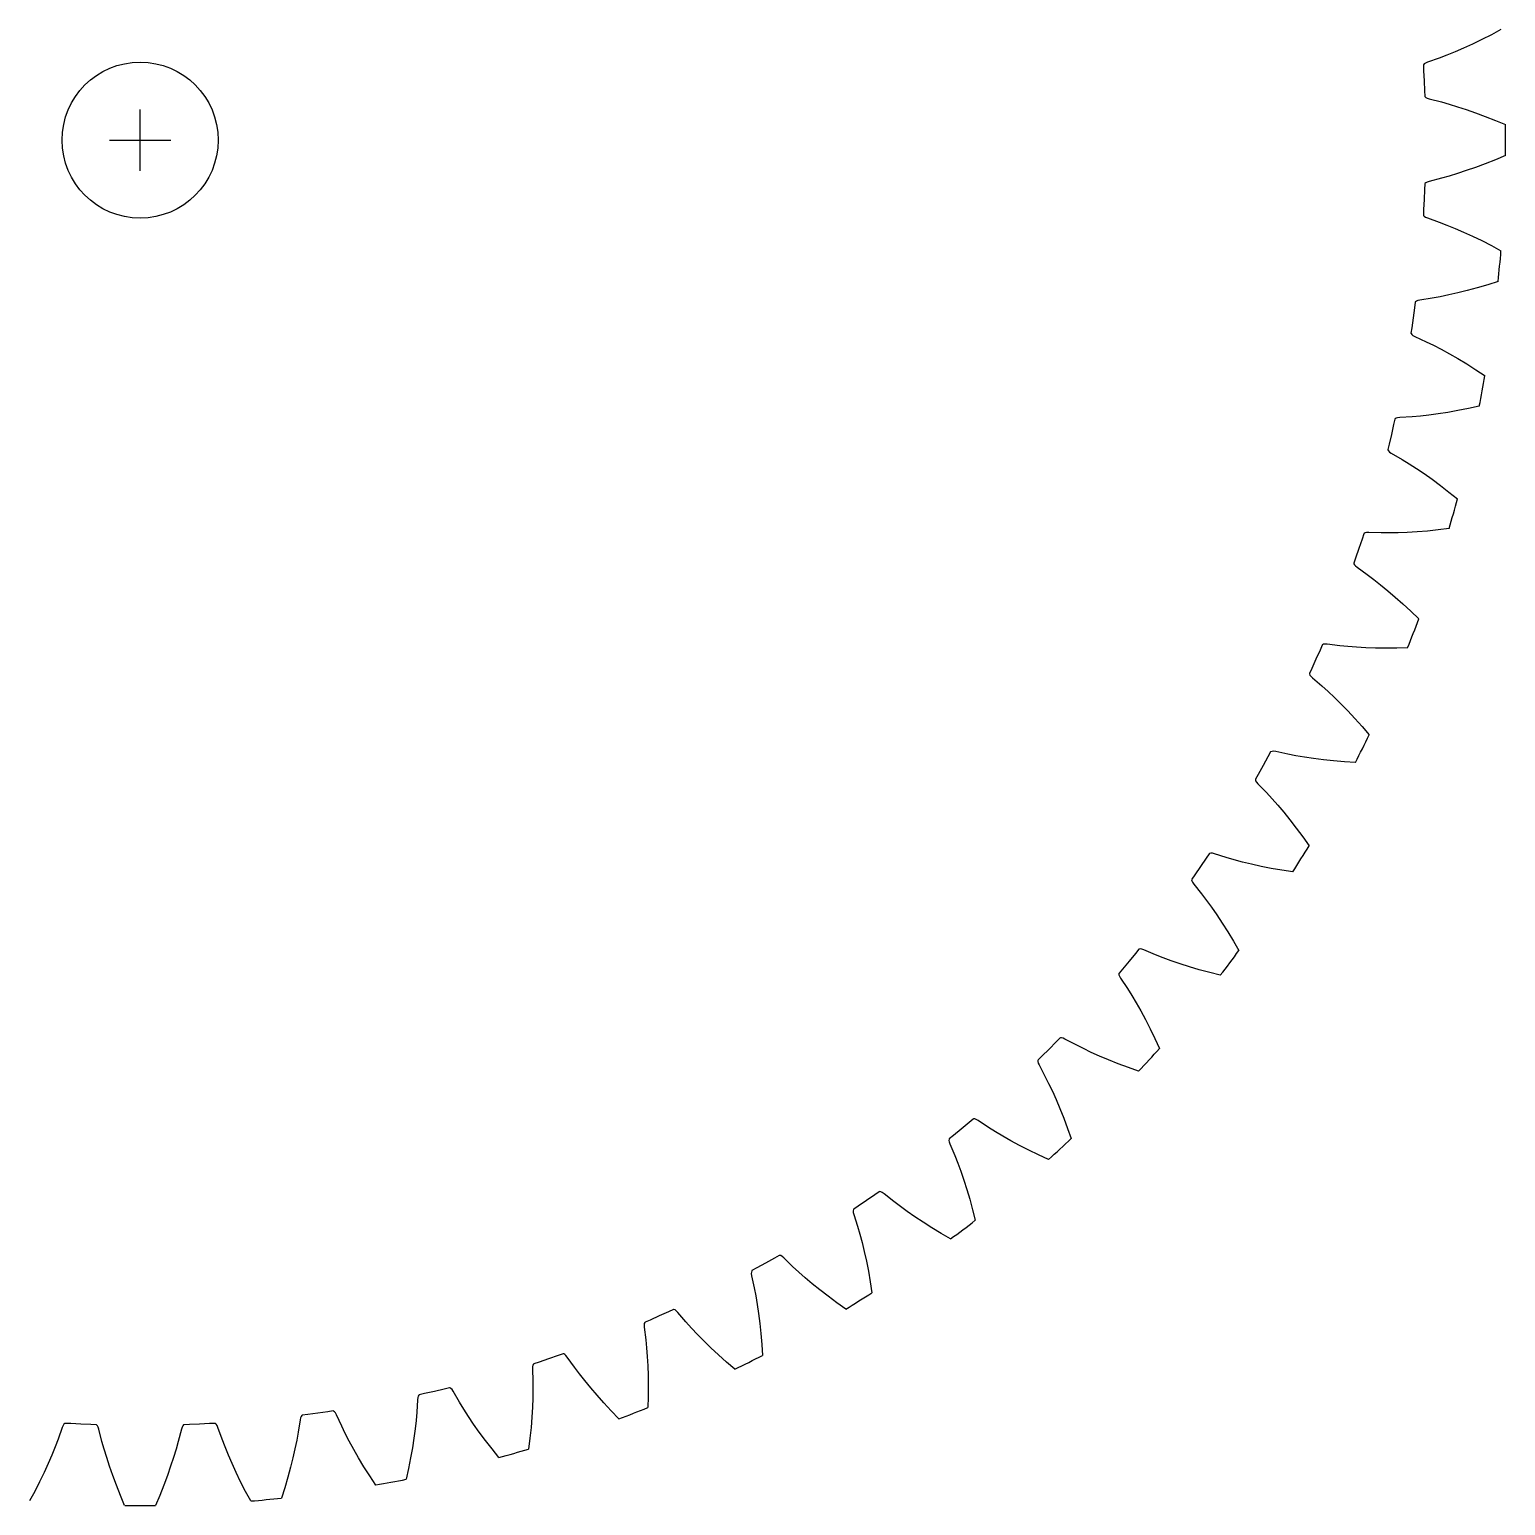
# Model space of a CAD drawing. Extents: x -35 to 35, y -35 to 35.
# Drawn here: x -2.83 to 35, y -35 to 2.83 of the extents above; entities that cross this region are included whole.
import ezdxf

# ---------------------------------------------------------------- set-up
doc = ezdxf.new("R2010")
doc.units = 0

msp = doc.modelspace()

# ---------------------------------------------------------------- linework, layer by layer
for p, q in [((0, -0.785), (0, 0.785)), ((0, -0.785), (0, 0.785)), ((-0.785, 0), (0.785, 0)), ((-0.785, 0), (0.785, 0))]:
    msp.add_line(p, q)
msp.add_circle((0, 0), 2)
msp.add_circle((0, 0), 2)
at = {"layer": 'layer0'}
for p, q in [((34.639, 2.703), (34.39, 2.576)), ((34.885, 2.835), (34.639, 2.703)), ((33.924, 2.357), (33.706, 2.262)), ((34.151, 2.461), (33.924, 2.357)), ((34.39, 2.576), (34.151, 2.461)), ((32.899, 1.93), (32.895, 1.919)), ((32.895, 1.919), (32.902, 1.78)), ((32.918, 1.953), (32.899, 1.93)), ((32.952, 1.975), (32.918, 1.953)), ((33.002, 1.996), (32.952, 1.975)), ((33.304, 2.103), (33.002, 1.996)), ((33.5, 2.178), (33.304, 2.103)), ((33.706, 2.262), (33.5, 2.178)), ((32.902, 1.78), (32.915, 1.522)), ((32.915, 1.522), (32.926, 1.263)), ((32.926, 1.263), (32.932, 1.124)), ((32.932, 1.124), (32.936, 1.114)), ((32.936, 1.114), (32.957, 1.093)), ((32.957, 1.093), (32.994, 1.074)), ((32.994, 1.074), (33.045, 1.057)), ((33.045, 1.057), (33.356, 0.979)), ((33.356, 0.979), (33.558, 0.922)), ((33.558, 0.922), (33.771, 0.857)), ((33.771, 0.857), (33.996, 0.783)), ((33.996, 0.783), (34.232, 0.701)), ((34.232, 0.701), (34.481, 0.608)), ((34.481, 0.608), (34.74, 0.505)), ((34.74, 0.505), (34.998, 0.396)), ((34.232, -0.701), (33.996, -0.783)), ((34.481, -0.608), (34.232, -0.701)), ((34.74, -0.505), (34.481, -0.608)), ((34.998, -0.396), (34.74, -0.505)), ((32.932, -1.124), (32.926, -1.263)), ((32.936, -1.114), (32.932, -1.124)), ((32.957, -1.093), (32.936, -1.114)), ((32.994, -1.074), (32.957, -1.093)), ((33.045, -1.057), (32.994, -1.074)), ((33.356, -0.979), (33.045, -1.057)), ((33.558, -0.922), (33.356, -0.979)), ((33.771, -0.857), (33.558, -0.922)), ((33.996, -0.783), (33.771, -0.857)), ((32.926, -1.263), (32.915, -1.522)), ((32.902, -1.78), (32.895, -1.919)), ((32.915, -1.522), (32.902, -1.78)), ((32.895, -1.919), (32.899, -1.93)), ((32.899, -1.93), (32.918, -1.953)), ((32.918, -1.953), (32.952, -1.975)), ((32.952, -1.975), (33.002, -1.996)), ((33.002, -1.996), (33.304, -2.103)), ((33.304, -2.103), (33.5, -2.178)), ((33.5, -2.178), (33.706, -2.262)), ((33.706, -2.262), (33.924, -2.357)), ((33.924, -2.357), (34.151, -2.461)), ((34.151, -2.461), (34.39, -2.576)), ((34.39, -2.576), (34.639, -2.703)), ((34.639, -2.703), (34.885, -2.835)), ((34.545, -3.708), (34.278, -3.787)), ((34.812, -3.623), (34.545, -3.708)), ((32.687, -4.158), (32.669, -4.296)), ((32.693, -4.148), (32.687, -4.158)), ((32.716, -4.129), (32.693, -4.148)), ((32.754, -4.114), (32.716, -4.129)), ((32.806, -4.102), (32.754, -4.114)), ((33.123, -4.052), (32.806, -4.102)), ((33.33, -4.014), (33.123, -4.052)), ((33.548, -3.97), (33.33, -4.014)), ((33.779, -3.917), (33.548, -3.97)), ((34.022, -3.856), (33.779, -3.917)), ((34.278, -3.787), (34.022, -3.856)), ((32.669, -4.296), (32.634, -4.552)), ((32.597, -4.808), (32.577, -4.946)), ((32.634, -4.552), (32.597, -4.808)), ((32.577, -4.946), (32.58, -4.957)), ((32.58, -4.957), (32.597, -4.982)), ((32.597, -4.982), (32.629, -5.007)), ((32.629, -5.007), (32.677, -5.033)), ((32.677, -5.033), (32.968, -5.167)), ((32.968, -5.167), (33.156, -5.26)), ((33.156, -5.26), (33.353, -5.363)), ((33.353, -5.363), (33.562, -5.477)), ((33.562, -5.477), (33.778, -5.601)), ((33.778, -5.601), (34.006, -5.738)), ((34.006, -5.738), (34.241, -5.887)), ((34.241, -5.887), (34.475, -6.042)), ((32.164, -7.156), (32.133, -7.292)), ((32.171, -7.147), (32.164, -7.156)), ((32.195, -7.13), (32.171, -7.147)), ((32.234, -7.118), (32.195, -7.13)), ((32.288, -7.111), (32.234, -7.118)), ((32.608, -7.091), (32.288, -7.111)), ((32.818, -7.073), (32.608, -7.091)), ((33.038, -7.048), (32.818, -7.073)), ((33.274, -7.017), (33.038, -7.048)), ((33.521, -6.979), (33.274, -7.017)), ((33.782, -6.933), (33.521, -6.979)), ((34.056, -6.88), (33.782, -6.933)), ((34.329, -6.82), (34.056, -6.88)), ((32.075, -7.544), (32.015, -7.796)), ((32.133, -7.292), (32.075, -7.544)), ((32.015, -7.796), (31.982, -7.931)), ((31.982, -7.931), (31.984, -7.942)), ((31.984, -7.942), (31.998, -7.968)), ((31.998, -7.968), (32.028, -7.996)), ((32.028, -7.996), (32.073, -8.026)), ((32.073, -8.026), (32.35, -8.187)), ((32.35, -8.187), (32.53, -8.297)), ((32.53, -8.297), (32.716, -8.417)), ((32.716, -8.417), (32.913, -8.55)), ((32.913, -8.55), (33.117, -8.694)), ((33.117, -8.694), (33.331, -8.852)), ((33.331, -8.852), (33.552, -9.022)), ((33.552, -9.022), (33.77, -9.197)), ((31.367, -10.094), (31.323, -10.226)), ((31.374, -10.085), (31.367, -10.094)), ((31.4, -10.07), (31.374, -10.085)), ((31.44, -10.062), (31.4, -10.07)), ((31.494, -10.06), (31.44, -10.062)), ((31.815, -10.07), (31.494, -10.06)), ((32.025, -10.07), (31.815, -10.07)), ((32.247, -10.066), (32.025, -10.07)), ((32.484, -10.057), (32.247, -10.066)), ((32.734, -10.042), (32.484, -10.057)), ((32.998, -10.021), (32.734, -10.042)), ((33.276, -9.993), (32.998, -10.021)), ((33.553, -9.958), (33.276, -9.993)), ((31.242, -10.471), (31.159, -10.716)), ((31.323, -10.226), (31.242, -10.471)), ((31.159, -10.716), (31.114, -10.848)), ((31.114, -10.848), (31.114, -10.86)), ((31.114, -10.86), (31.127, -10.886)), ((31.127, -10.886), (31.153, -10.917)), ((31.153, -10.917), (31.195, -10.951)), ((31.195, -10.951), (31.457, -11.137)), ((31.457, -11.137), (31.625, -11.263)), ((31.625, -11.263), (31.8, -11.4)), ((31.8, -11.4), (31.984, -11.55)), ((31.984, -11.55), (32.174, -11.713)), ((32.174, -11.713), (32.372, -11.889)), ((32.372, -11.889), (32.577, -12.079)), ((32.577, -12.079), (32.777, -12.273)), ((30.246, -13.072), (30.142, -13.309)), ((30.302, -12.945), (30.246, -13.072)), ((30.31, -12.936), (30.302, -12.945)), ((30.337, -12.925), (30.31, -12.936)), ((30.378, -12.92), (30.337, -12.925)), ((30.432, -12.923), (30.378, -12.92)), ((30.75, -12.962), (30.432, -12.923)), ((30.959, -12.982), (30.75, -12.962)), ((31.181, -12.999), (30.959, -12.982)), ((31.418, -13.012), (31.181, -12.999)), ((31.668, -13.02), (31.418, -13.012)), ((31.933, -13.023), (31.668, -13.02)), ((32.212, -13.02), (31.933, -13.023)), ((32.491, -13.012), (32.212, -13.02)), ((30.037, -13.545), (29.98, -13.672)), ((30.142, -13.309), (30.037, -13.545)), ((29.98, -13.672), (29.98, -13.684)), ((29.98, -13.684), (29.989, -13.712)), ((29.989, -13.712), (30.013, -13.745)), ((30.013, -13.745), (30.052, -13.783)), ((30.052, -13.783), (30.295, -13.992)), ((30.295, -13.992), (30.451, -14.133)), ((30.451, -14.133), (30.613, -14.286)), ((30.613, -14.286), (30.782, -14.452)), ((30.782, -14.452), (30.956, -14.631)), ((30.956, -14.631), (31.137, -14.825)), ((31.137, -14.825), (31.323, -15.033)), ((31.323, -15.033), (31.505, -15.245)), ((28.911, -15.807), (28.786, -16.034)), ((28.978, -15.685), (28.911, -15.807)), ((28.987, -15.678), (28.978, -15.685)), ((29.015, -15.669), (28.987, -15.678)), ((29.056, -15.668), (29.015, -15.669)), ((29.109, -15.676), (29.056, -15.668)), ((29.423, -15.744), (29.109, -15.676)), ((29.629, -15.783), (29.423, -15.744)), ((29.848, -15.82), (29.629, -15.783)), ((30.083, -15.855), (29.848, -15.82)), ((30.331, -15.886), (30.083, -15.855)), ((30.595, -15.914), (30.331, -15.886)), ((28.659, -16.259), (28.591, -16.38)), ((28.786, -16.034), (28.659, -16.259)), ((30.873, -15.937), (30.595, -15.914)), ((31.152, -15.954), (30.873, -15.937)), ((28.591, -16.38), (28.589, -16.392)), ((28.589, -16.392), (28.596, -16.421)), ((28.596, -16.421), (28.617, -16.456)), ((28.617, -16.456), (28.652, -16.497)), ((28.652, -16.497), (28.875, -16.727)), ((28.875, -16.727), (29.017, -16.882)), ((29.017, -16.882), (29.164, -17.049)), ((29.164, -17.049), (29.317, -17.231)), ((29.317, -17.231), (29.474, -17.425)), ((29.474, -17.425), (29.636, -17.635)), ((29.636, -17.635), (29.802, -17.859)), ((29.802, -17.859), (29.964, -18.087)), ((27.329, -18.407), (27.184, -18.621)), ((27.407, -18.292), (27.329, -18.407)), ((27.417, -18.286), (27.407, -18.292)), ((27.445, -18.279), (27.417, -18.286)), ((27.486, -18.282), (27.445, -18.279)), ((27.539, -18.295), (27.486, -18.282)), ((27.844, -18.392), (27.539, -18.295)), ((28.047, -18.45), (27.844, -18.392)), ((28.261, -18.507), (28.047, -18.45)), ((28.492, -18.563), (28.261, -18.507)), ((27.037, -18.834), (26.958, -18.948)), ((27.184, -18.621), (27.037, -18.834)), ((28.736, -18.617), (28.492, -18.563)), ((28.996, -18.669), (28.736, -18.617)), ((29.271, -18.717), (28.996, -18.669)), ((29.547, -18.761), (29.271, -18.717)), ((26.958, -18.948), (26.955, -18.96)), ((26.955, -18.96), (26.959, -18.989)), ((26.959, -18.989), (26.977, -19.026)), ((26.977, -19.026), (27.008, -19.07)), ((27.008, -19.07), (27.208, -19.32)), ((27.208, -19.32), (27.336, -19.488)), ((27.336, -19.488), (27.466, -19.667)), ((27.466, -19.667), (27.602, -19.862)), ((27.602, -19.862), (27.74, -20.07)), ((27.74, -20.07), (27.883, -20.294)), ((27.883, -20.294), (28.027, -20.533)), ((25.602, -20.743), (25.514, -20.85)), ((25.613, -20.737), (25.602, -20.743)), ((25.642, -20.733), (25.613, -20.737)), ((25.682, -20.74), (25.642, -20.733)), ((25.733, -20.758), (25.682, -20.74)), ((26.029, -20.883), (25.733, -20.758)), ((28.027, -20.533), (28.167, -20.775)), ((25.35, -21.05), (25.184, -21.248)), ((25.514, -20.85), (25.35, -21.05)), ((26.225, -20.959), (26.029, -20.883)), ((26.433, -21.036), (26.225, -20.959)), ((26.658, -21.113), (26.433, -21.036)), ((26.896, -21.189), (26.658, -21.113)), ((25.094, -21.355), (25.09, -21.366)), ((25.09, -21.366), (25.092, -21.396)), ((25.092, -21.396), (25.106, -21.434)), ((25.184, -21.248), (25.094, -21.355)), ((25.106, -21.434), (25.133, -21.481)), ((25.133, -21.481), (25.31, -21.748)), ((27.15, -21.265), (26.896, -21.189)), ((27.419, -21.338), (27.15, -21.265)), ((27.69, -21.407), (27.419, -21.338)), ((25.31, -21.748), (25.421, -21.927)), ((25.421, -21.927), (25.535, -22.118)), ((25.535, -22.118), (25.652, -22.324)), ((25.652, -22.324), (25.77, -22.544)), ((25.77, -22.544), (25.891, -22.78)), ((23.579, -23.017), (23.481, -23.116)), ((23.59, -23.012), (23.579, -23.017)), ((23.619, -23.011), (23.59, -23.012)), ((23.659, -23.021), (23.619, -23.011)), ((23.708, -23.043), (23.659, -23.021)), ((23.991, -23.195), (23.708, -23.043)), ((25.891, -22.78), (26.013, -23.031)), ((26.013, -23.031), (26.13, -23.285)), ((23.299, -23.299), (23.116, -23.481)), ((23.481, -23.116), (23.299, -23.299)), ((24.179, -23.289), (23.991, -23.195)), ((24.38, -23.385), (24.179, -23.289)), ((24.596, -23.482), (24.38, -23.385)), ((23.012, -23.59), (23.011, -23.619)), ((23.011, -23.619), (23.021, -23.659)), ((23.017, -23.579), (23.012, -23.59)), ((23.116, -23.481), (23.017, -23.579)), ((23.021, -23.659), (23.043, -23.708)), ((23.043, -23.708), (23.195, -23.991)), ((24.826, -23.58), (24.596, -23.482)), ((25.072, -23.679), (24.826, -23.58)), ((25.333, -23.777), (25.072, -23.679)), ((25.597, -23.87), (25.333, -23.777)), ((23.195, -23.991), (23.289, -24.179)), ((23.289, -24.179), (23.385, -24.38)), ((23.385, -24.38), (23.482, -24.596)), ((23.482, -24.596), (23.58, -24.826)), ((23.58, -24.826), (23.679, -25.072)), ((21.248, -25.184), (21.05, -25.35)), ((21.355, -25.094), (21.248, -25.184)), ((21.366, -25.09), (21.355, -25.094)), ((21.396, -25.092), (21.366, -25.09)), ((21.434, -25.106), (21.396, -25.092)), ((21.481, -25.133), (21.434, -25.106)), ((21.748, -25.31), (21.481, -25.133)), ((21.927, -25.421), (21.748, -25.31)), ((23.679, -25.072), (23.777, -25.333)), ((23.777, -25.333), (23.87, -25.597)), ((20.737, -25.613), (20.733, -25.642)), ((20.733, -25.642), (20.74, -25.682)), ((20.743, -25.602), (20.737, -25.613)), ((20.74, -25.682), (20.758, -25.733)), ((20.85, -25.514), (20.743, -25.602)), ((21.05, -25.35), (20.85, -25.514)), ((22.118, -25.535), (21.927, -25.421)), ((22.324, -25.652), (22.118, -25.535)), ((22.544, -25.77), (22.324, -25.652)), ((20.758, -25.733), (20.883, -26.029)), ((20.883, -26.029), (20.959, -26.225)), ((22.78, -25.891), (22.544, -25.77)), ((23.031, -26.013), (22.78, -25.891)), ((23.285, -26.13), (23.031, -26.013)), ((20.959, -26.225), (21.036, -26.433)), ((21.036, -26.433), (21.113, -26.658)), ((21.113, -26.658), (21.189, -26.896)), ((18.621, -27.184), (18.407, -27.329)), ((18.834, -27.037), (18.621, -27.184)), ((18.948, -26.958), (18.834, -27.037)), ((18.96, -26.955), (18.948, -26.958)), ((18.989, -26.959), (18.96, -26.955)), ((19.026, -26.977), (18.989, -26.959)), ((19.07, -27.008), (19.026, -26.977)), ((19.32, -27.208), (19.07, -27.008)), ((19.488, -27.336), (19.32, -27.208)), ((21.189, -26.896), (21.265, -27.15)), ((21.265, -27.15), (21.338, -27.419)), ((18.286, -27.417), (18.279, -27.445)), ((18.279, -27.445), (18.282, -27.486)), ((18.282, -27.486), (18.295, -27.539)), ((18.292, -27.407), (18.286, -27.417)), ((18.407, -27.329), (18.292, -27.407)), ((18.295, -27.539), (18.392, -27.844)), ((19.667, -27.466), (19.488, -27.336)), ((19.862, -27.602), (19.667, -27.466)), ((20.07, -27.74), (19.862, -27.602)), ((21.338, -27.419), (21.407, -27.69)), ((18.392, -27.844), (18.45, -28.047)), ((20.294, -27.883), (20.07, -27.74)), ((20.533, -28.027), (20.294, -27.883)), ((18.45, -28.047), (18.507, -28.261)), ((18.507, -28.261), (18.563, -28.492)), ((20.775, -28.167), (20.533, -28.027)), ((16.259, -28.659), (16.034, -28.786)), ((16.38, -28.591), (16.259, -28.659)), ((16.392, -28.589), (16.38, -28.591)), ((16.421, -28.596), (16.392, -28.589)), ((16.456, -28.617), (16.421, -28.596)), ((16.497, -28.652), (16.456, -28.617)), ((16.727, -28.875), (16.497, -28.652)), ((18.563, -28.492), (18.617, -28.736)), ((18.617, -28.736), (18.669, -28.996)), ((15.669, -29.015), (15.668, -29.056)), ((15.668, -29.056), (15.676, -29.109)), ((15.678, -28.987), (15.669, -29.015)), ((15.676, -29.109), (15.744, -29.423)), ((15.685, -28.978), (15.678, -28.987)), ((15.807, -28.911), (15.685, -28.978)), ((16.034, -28.786), (15.807, -28.911)), ((16.882, -29.017), (16.727, -28.875)), ((17.049, -29.164), (16.882, -29.017)), ((18.669, -28.996), (18.717, -29.271)), ((15.744, -29.423), (15.783, -29.629)), ((17.231, -29.317), (17.049, -29.164)), ((17.425, -29.474), (17.231, -29.317)), ((17.635, -29.636), (17.425, -29.474)), ((18.717, -29.271), (18.761, -29.547)), ((15.783, -29.629), (15.82, -29.848)), ((15.82, -29.848), (15.855, -30.083)), ((17.859, -29.802), (17.635, -29.636)), ((18.087, -29.964), (17.859, -29.802)), ((13.072, -30.246), (12.945, -30.302)), ((13.309, -30.142), (13.072, -30.246)), ((13.545, -30.037), (13.309, -30.142)), ((13.672, -29.98), (13.545, -30.037)), ((13.684, -29.98), (13.672, -29.98)), ((13.712, -29.989), (13.684, -29.98)), ((13.745, -30.013), (13.712, -29.989)), ((13.783, -30.052), (13.745, -30.013)), ((13.992, -30.295), (13.783, -30.052)), ((15.855, -30.083), (15.886, -30.331)), ((12.925, -30.337), (12.92, -30.378)), ((12.92, -30.378), (12.923, -30.432)), ((12.923, -30.432), (12.962, -30.75)), ((12.936, -30.31), (12.925, -30.337)), ((12.945, -30.302), (12.936, -30.31)), ((14.133, -30.451), (13.992, -30.295)), ((14.286, -30.613), (14.133, -30.451)), ((14.452, -30.782), (14.286, -30.613)), ((15.886, -30.331), (15.914, -30.595)), ((15.914, -30.595), (15.937, -30.873)), ((12.962, -30.75), (12.982, -30.959)), ((12.982, -30.959), (12.999, -31.181)), ((14.631, -30.956), (14.452, -30.782)), ((14.825, -31.137), (14.631, -30.956)), ((15.937, -30.873), (15.954, -31.152)), ((10.07, -31.4), (10.062, -31.44)), ((10.085, -31.374), (10.07, -31.4)), ((10.094, -31.367), (10.085, -31.374)), ((10.226, -31.323), (10.094, -31.367)), ((10.471, -31.242), (10.226, -31.323)), ((10.716, -31.159), (10.471, -31.242)), ((10.848, -31.114), (10.716, -31.159)), ((10.86, -31.114), (10.848, -31.114)), ((10.886, -31.127), (10.86, -31.114)), ((10.917, -31.153), (10.886, -31.127)), ((10.951, -31.195), (10.917, -31.153)), ((11.137, -31.457), (10.951, -31.195)), ((12.999, -31.181), (13.012, -31.418)), ((15.033, -31.323), (14.825, -31.137)), ((15.245, -31.505), (15.033, -31.323)), ((10.062, -31.44), (10.06, -31.494)), ((10.06, -31.494), (10.07, -31.815)), ((11.263, -31.625), (11.137, -31.457)), ((11.4, -31.8), (11.263, -31.625)), ((13.012, -31.418), (13.02, -31.668)), ((13.02, -31.668), (13.023, -31.933)), ((7.292, -32.133), (7.156, -32.164)), ((7.544, -32.075), (7.292, -32.133)), ((7.796, -32.015), (7.544, -32.075)), ((7.931, -31.982), (7.796, -32.015)), ((7.942, -31.984), (7.931, -31.982)), ((7.968, -31.998), (7.942, -31.984)), ((7.996, -32.028), (7.968, -31.998)), ((8.026, -32.073), (7.996, -32.028)), ((8.187, -32.35), (8.026, -32.073)), ((10.07, -32.025), (10.066, -32.247)), ((10.07, -31.815), (10.07, -32.025)), ((11.55, -31.984), (11.4, -31.8)), ((11.713, -32.174), (11.55, -31.984)), ((13.023, -31.933), (13.02, -32.212)), ((7.111, -32.288), (7.091, -32.608)), ((7.118, -32.234), (7.111, -32.288)), ((7.13, -32.195), (7.118, -32.234)), ((7.147, -32.171), (7.13, -32.195)), ((7.156, -32.164), (7.147, -32.171)), ((8.297, -32.53), (8.187, -32.35)), ((8.417, -32.716), (8.297, -32.53)), ((10.057, -32.484), (10.042, -32.734)), ((10.066, -32.247), (10.057, -32.484)), ((11.889, -32.372), (11.713, -32.174)), ((12.079, -32.577), (11.889, -32.372)), ((13.02, -32.212), (13.012, -32.491)), ((-1.93, -32.899), (-1.953, -32.918)), ((-1.919, -32.895), (-1.93, -32.899)), ((-1.78, -32.902), (-1.919, -32.895)), ((-1.522, -32.915), (-1.78, -32.902)), ((-1.263, -32.926), (-1.522, -32.915)), ((1.522, -32.915), (1.263, -32.926)), ((1.78, -32.902), (1.522, -32.915)), ((1.919, -32.895), (1.78, -32.902)), ((1.93, -32.899), (1.919, -32.895)), ((1.953, -32.918), (1.93, -32.899)), ((4.102, -32.806), (4.052, -33.123)), ((4.114, -32.754), (4.102, -32.806)), ((4.129, -32.716), (4.114, -32.754)), ((4.148, -32.693), (4.129, -32.716)), ((4.158, -32.687), (4.148, -32.693)), ((4.296, -32.669), (4.158, -32.687)), ((4.552, -32.634), (4.296, -32.669)), ((4.808, -32.597), (4.552, -32.634)), ((4.946, -32.577), (4.808, -32.597)), ((4.957, -32.58), (4.946, -32.577)), ((4.982, -32.597), (4.957, -32.58)), ((5.007, -32.629), (4.982, -32.597)), ((5.033, -32.677), (5.007, -32.629)), ((5.167, -32.968), (5.033, -32.677)), ((7.073, -32.818), (7.048, -33.038)), ((7.091, -32.608), (7.073, -32.818)), ((8.55, -32.913), (8.417, -32.716)), ((8.694, -33.117), (8.55, -32.913)), ((10.042, -32.734), (10.021, -32.998)), ((12.273, -32.777), (12.079, -32.577)), ((-1.996, -33.002), (-2.103, -33.304)), ((-1.975, -32.952), (-1.996, -33.002)), ((-1.953, -32.918), (-1.975, -32.952)), ((-1.124, -32.932), (-1.263, -32.926)), ((-1.114, -32.936), (-1.124, -32.932)), ((-1.093, -32.957), (-1.114, -32.936)), ((-1.074, -32.994), (-1.093, -32.957)), ((-1.057, -33.045), (-1.074, -32.994)), ((-0.979, -33.356), (-1.057, -33.045)), ((1.057, -33.045), (0.979, -33.356)), ((1.074, -32.994), (1.057, -33.045)), ((1.093, -32.957), (1.074, -32.994)), ((1.114, -32.936), (1.093, -32.957)), ((1.124, -32.932), (1.114, -32.936)), ((1.263, -32.926), (1.124, -32.932)), ((1.975, -32.952), (1.953, -32.918)), ((1.996, -33.002), (1.975, -32.952)), ((2.103, -33.304), (1.996, -33.002)), ((4.052, -33.123), (4.014, -33.33)), ((5.26, -33.156), (5.167, -32.968)), ((5.363, -33.353), (5.26, -33.156)), ((7.017, -33.274), (6.979, -33.521)), ((7.048, -33.038), (7.017, -33.274)), ((8.852, -33.331), (8.694, -33.117)), ((9.993, -33.276), (9.958, -33.553)), ((10.021, -32.998), (9.993, -33.276)), ((-2.178, -33.5), (-2.262, -33.706)), ((-2.103, -33.304), (-2.178, -33.5)), ((-0.922, -33.558), (-0.979, -33.356)), ((-0.857, -33.771), (-0.922, -33.558)), ((0.922, -33.558), (0.857, -33.771)), ((0.979, -33.356), (0.922, -33.558)), ((2.178, -33.5), (2.103, -33.304)), ((2.262, -33.706), (2.178, -33.5)), ((3.97, -33.548), (3.917, -33.779)), ((4.014, -33.33), (3.97, -33.548)), ((5.477, -33.562), (5.363, -33.353)), ((5.601, -33.778), (5.477, -33.562)), ((6.979, -33.521), (6.933, -33.782)), ((9.022, -33.552), (8.852, -33.331)), ((9.197, -33.77), (9.022, -33.552)), ((-2.357, -33.924), (-2.461, -34.151)), ((-2.262, -33.706), (-2.357, -33.924)), ((-0.783, -33.996), (-0.857, -33.771)), ((-0.701, -34.232), (-0.783, -33.996)), ((0.783, -33.996), (0.701, -34.232)), ((0.857, -33.771), (0.783, -33.996)), ((2.357, -33.924), (2.262, -33.706)), ((2.461, -34.151), (2.357, -33.924)), ((3.856, -34.022), (3.787, -34.278)), ((3.917, -33.779), (3.856, -34.022)), ((5.738, -34.006), (5.601, -33.778)), ((5.887, -34.241), (5.738, -34.006)), ((6.933, -33.782), (6.88, -34.056)), ((-2.576, -34.39), (-2.703, -34.639)), ((-2.461, -34.151), (-2.576, -34.39)), ((-0.608, -34.481), (-0.701, -34.232)), ((0.701, -34.232), (0.608, -34.481)), ((2.576, -34.39), (2.461, -34.151)), ((2.703, -34.639), (2.576, -34.39)), ((3.787, -34.278), (3.708, -34.545)), ((6.042, -34.475), (5.887, -34.241)), ((6.88, -34.056), (6.82, -34.329)), ((-2.703, -34.639), (-2.835, -34.885)), ((-0.505, -34.74), (-0.608, -34.481)), ((-0.396, -34.998), (-0.505, -34.74)), ((0.505, -34.74), (0.396, -34.998)), ((0.608, -34.481), (0.505, -34.74)), ((2.835, -34.885), (2.703, -34.639)), ((3.708, -34.545), (3.623, -34.812))]:
    msp.add_line(p, q, dxfattribs=at)
for start, end in [(359.3519, 360.6481), (354.0578, 355.354), (348.7636, 350.0599), (343.4695, 344.7658), (338.1754, 339.4717), (332.8813, 334.1775), (327.5872, 328.8834), (322.2931, 323.5893), (316.9989, 318.2952), (311.7048, 313.0011), (306.4107, 307.7069), (301.1166, 302.4128), (295.8225, 297.1187), (290.5283, 291.8246), (285.2342, 286.5305), (279.9401, 281.2364), (269.3519, 270.6481), (274.646, 275.9422)]:
    msp.add_arc((0, 0), 35, start, end, dxfattribs=at)
at = {"layer": 'layer1'}
for p, q in [((34.639, 2.703), (34.39, 2.576)), ((34.885, 2.835), (34.639, 2.703)), ((33.924, 2.357), (33.706, 2.262)), ((34.151, 2.461), (33.924, 2.357)), ((34.39, 2.576), (34.151, 2.461)), ((32.899, 1.93), (32.895, 1.919)), ((32.895, 1.919), (32.902, 1.78)), ((32.918, 1.953), (32.899, 1.93)), ((32.952, 1.975), (32.918, 1.953)), ((33.002, 1.996), (32.952, 1.975)), ((33.304, 2.103), (33.002, 1.996)), ((33.5, 2.178), (33.304, 2.103)), ((33.706, 2.262), (33.5, 2.178)), ((32.902, 1.78), (32.915, 1.522)), ((32.915, 1.522), (32.926, 1.263)), ((32.926, 1.263), (32.932, 1.124)), ((32.932, 1.124), (32.936, 1.114)), ((32.936, 1.114), (32.957, 1.093)), ((32.957, 1.093), (32.994, 1.074)), ((32.994, 1.074), (33.045, 1.057)), ((33.045, 1.057), (33.356, 0.979)), ((33.356, 0.979), (33.558, 0.922)), ((33.558, 0.922), (33.771, 0.857)), ((33.771, 0.857), (33.996, 0.783)), ((33.996, 0.783), (34.232, 0.701)), ((34.232, 0.701), (34.481, 0.608)), ((34.481, 0.608), (34.74, 0.505)), ((34.74, 0.505), (34.998, 0.396)), ((34.232, -0.701), (33.996, -0.783)), ((34.481, -0.608), (34.232, -0.701)), ((34.74, -0.505), (34.481, -0.608)), ((34.998, -0.396), (34.74, -0.505)), ((32.932, -1.124), (32.926, -1.263)), ((32.936, -1.114), (32.932, -1.124)), ((32.957, -1.093), (32.936, -1.114)), ((32.994, -1.074), (32.957, -1.093)), ((33.045, -1.057), (32.994, -1.074)), ((33.356, -0.979), (33.045, -1.057)), ((33.558, -0.922), (33.356, -0.979)), ((33.771, -0.857), (33.558, -0.922)), ((33.996, -0.783), (33.771, -0.857)), ((32.926, -1.263), (32.915, -1.522)), ((32.902, -1.78), (32.895, -1.919)), ((32.915, -1.522), (32.902, -1.78)), ((32.895, -1.919), (32.899, -1.93)), ((32.899, -1.93), (32.918, -1.953)), ((32.918, -1.953), (32.952, -1.975)), ((32.952, -1.975), (33.002, -1.996)), ((33.002, -1.996), (33.304, -2.103)), ((33.304, -2.103), (33.5, -2.178)), ((33.5, -2.178), (33.706, -2.262)), ((33.706, -2.262), (33.924, -2.357)), ((33.924, -2.357), (34.151, -2.461)), ((34.151, -2.461), (34.39, -2.576)), ((34.39, -2.576), (34.639, -2.703)), ((34.639, -2.703), (34.885, -2.835)), ((34.545, -3.708), (34.278, -3.787)), ((34.812, -3.623), (34.545, -3.708)), ((32.687, -4.158), (32.669, -4.296)), ((32.693, -4.148), (32.687, -4.158)), ((32.716, -4.129), (32.693, -4.148)), ((32.754, -4.114), (32.716, -4.129)), ((32.806, -4.102), (32.754, -4.114)), ((33.123, -4.052), (32.806, -4.102)), ((33.33, -4.014), (33.123, -4.052)), ((33.548, -3.97), (33.33, -4.014)), ((33.779, -3.917), (33.548, -3.97)), ((34.022, -3.856), (33.779, -3.917)), ((34.278, -3.787), (34.022, -3.856)), ((32.669, -4.296), (32.634, -4.552)), ((32.597, -4.808), (32.577, -4.946)), ((32.634, -4.552), (32.597, -4.808)), ((32.577, -4.946), (32.58, -4.957)), ((32.58, -4.957), (32.597, -4.982)), ((32.597, -4.982), (32.629, -5.007)), ((32.629, -5.007), (32.677, -5.033)), ((32.677, -5.033), (32.968, -5.167)), ((32.968, -5.167), (33.156, -5.26)), ((33.156, -5.26), (33.353, -5.363)), ((33.353, -5.363), (33.562, -5.477)), ((33.562, -5.477), (33.778, -5.601)), ((33.778, -5.601), (34.006, -5.738)), ((34.006, -5.738), (34.241, -5.887)), ((34.241, -5.887), (34.475, -6.042)), ((32.164, -7.156), (32.133, -7.292)), ((32.171, -7.147), (32.164, -7.156)), ((32.195, -7.13), (32.171, -7.147)), ((32.234, -7.118), (32.195, -7.13)), ((32.288, -7.111), (32.234, -7.118)), ((32.608, -7.091), (32.288, -7.111)), ((32.818, -7.073), (32.608, -7.091)), ((33.038, -7.048), (32.818, -7.073)), ((33.274, -7.017), (33.038, -7.048)), ((33.521, -6.979), (33.274, -7.017)), ((33.782, -6.933), (33.521, -6.979)), ((34.056, -6.88), (33.782, -6.933)), ((34.329, -6.82), (34.056, -6.88)), ((32.075, -7.544), (32.015, -7.796)), ((32.133, -7.292), (32.075, -7.544)), ((32.015, -7.796), (31.982, -7.931)), ((31.982, -7.931), (31.984, -7.942)), ((31.984, -7.942), (31.998, -7.968)), ((31.998, -7.968), (32.028, -7.996)), ((32.028, -7.996), (32.073, -8.026)), ((32.073, -8.026), (32.35, -8.187)), ((32.35, -8.187), (32.53, -8.297)), ((32.53, -8.297), (32.716, -8.417)), ((32.716, -8.417), (32.913, -8.55)), ((32.913, -8.55), (33.117, -8.694)), ((33.117, -8.694), (33.331, -8.852)), ((33.331, -8.852), (33.552, -9.022)), ((33.552, -9.022), (33.77, -9.197)), ((31.367, -10.094), (31.323, -10.226)), ((31.374, -10.085), (31.367, -10.094)), ((31.4, -10.07), (31.374, -10.085)), ((31.44, -10.062), (31.4, -10.07)), ((31.494, -10.06), (31.44, -10.062)), ((31.815, -10.07), (31.494, -10.06)), ((32.025, -10.07), (31.815, -10.07)), ((32.247, -10.066), (32.025, -10.07)), ((32.484, -10.057), (32.247, -10.066)), ((32.734, -10.042), (32.484, -10.057)), ((32.998, -10.021), (32.734, -10.042)), ((33.276, -9.993), (32.998, -10.021)), ((33.553, -9.958), (33.276, -9.993)), ((31.242, -10.471), (31.159, -10.716)), ((31.323, -10.226), (31.242, -10.471)), ((31.159, -10.716), (31.114, -10.848)), ((31.114, -10.848), (31.114, -10.86)), ((31.114, -10.86), (31.127, -10.886)), ((31.127, -10.886), (31.153, -10.917)), ((31.153, -10.917), (31.195, -10.951)), ((31.195, -10.951), (31.457, -11.137)), ((31.457, -11.137), (31.625, -11.263)), ((31.625, -11.263), (31.8, -11.4)), ((31.8, -11.4), (31.984, -11.55)), ((31.984, -11.55), (32.174, -11.713)), ((32.174, -11.713), (32.372, -11.889)), ((32.372, -11.889), (32.577, -12.079)), ((32.577, -12.079), (32.777, -12.273)), ((30.246, -13.072), (30.142, -13.309)), ((30.302, -12.945), (30.246, -13.072)), ((30.31, -12.936), (30.302, -12.945)), ((30.337, -12.925), (30.31, -12.936)), ((30.378, -12.92), (30.337, -12.925)), ((30.432, -12.923), (30.378, -12.92)), ((30.75, -12.962), (30.432, -12.923)), ((30.959, -12.982), (30.75, -12.962)), ((31.181, -12.999), (30.959, -12.982)), ((31.418, -13.012), (31.181, -12.999)), ((31.668, -13.02), (31.418, -13.012)), ((31.933, -13.023), (31.668, -13.02)), ((32.212, -13.02), (31.933, -13.023)), ((32.491, -13.012), (32.212, -13.02)), ((30.037, -13.545), (29.98, -13.672)), ((30.142, -13.309), (30.037, -13.545)), ((29.98, -13.672), (29.98, -13.684)), ((29.98, -13.684), (29.989, -13.712)), ((29.989, -13.712), (30.013, -13.745)), ((30.013, -13.745), (30.052, -13.783)), ((30.052, -13.783), (30.295, -13.992)), ((30.295, -13.992), (30.451, -14.133)), ((30.451, -14.133), (30.613, -14.286)), ((30.613, -14.286), (30.782, -14.452)), ((30.782, -14.452), (30.956, -14.631)), ((30.956, -14.631), (31.137, -14.825)), ((31.137, -14.825), (31.323, -15.033)), ((31.323, -15.033), (31.505, -15.245)), ((28.911, -15.807), (28.786, -16.034)), ((28.978, -15.685), (28.911, -15.807)), ((28.987, -15.678), (28.978, -15.685)), ((29.015, -15.669), (28.987, -15.678)), ((29.056, -15.668), (29.015, -15.669)), ((29.109, -15.676), (29.056, -15.668)), ((29.423, -15.744), (29.109, -15.676)), ((29.629, -15.783), (29.423, -15.744)), ((29.848, -15.82), (29.629, -15.783)), ((30.083, -15.855), (29.848, -15.82)), ((30.331, -15.886), (30.083, -15.855)), ((30.595, -15.914), (30.331, -15.886)), ((28.659, -16.259), (28.591, -16.38)), ((28.786, -16.034), (28.659, -16.259)), ((30.873, -15.937), (30.595, -15.914)), ((31.152, -15.954), (30.873, -15.937)), ((28.591, -16.38), (28.589, -16.392)), ((28.589, -16.392), (28.596, -16.421)), ((28.596, -16.421), (28.617, -16.456)), ((28.617, -16.456), (28.652, -16.497)), ((28.652, -16.497), (28.875, -16.727)), ((28.875, -16.727), (29.017, -16.882)), ((29.017, -16.882), (29.164, -17.049)), ((29.164, -17.049), (29.317, -17.231)), ((29.317, -17.231), (29.474, -17.425)), ((29.474, -17.425), (29.636, -17.635)), ((29.636, -17.635), (29.802, -17.859)), ((29.802, -17.859), (29.964, -18.087)), ((27.329, -18.407), (27.184, -18.621)), ((27.407, -18.292), (27.329, -18.407)), ((27.417, -18.286), (27.407, -18.292)), ((27.445, -18.279), (27.417, -18.286)), ((27.486, -18.282), (27.445, -18.279)), ((27.539, -18.295), (27.486, -18.282)), ((27.844, -18.392), (27.539, -18.295)), ((28.047, -18.45), (27.844, -18.392)), ((28.261, -18.507), (28.047, -18.45)), ((28.492, -18.563), (28.261, -18.507)), ((27.037, -18.834), (26.958, -18.948)), ((27.184, -18.621), (27.037, -18.834)), ((28.736, -18.617), (28.492, -18.563)), ((28.996, -18.669), (28.736, -18.617)), ((29.271, -18.717), (28.996, -18.669)), ((29.547, -18.761), (29.271, -18.717)), ((26.958, -18.948), (26.955, -18.96)), ((26.955, -18.96), (26.959, -18.989)), ((26.959, -18.989), (26.977, -19.026)), ((26.977, -19.026), (27.008, -19.07)), ((27.008, -19.07), (27.208, -19.32)), ((27.208, -19.32), (27.336, -19.488)), ((27.336, -19.488), (27.466, -19.667)), ((27.466, -19.667), (27.602, -19.862)), ((27.602, -19.862), (27.74, -20.07)), ((27.74, -20.07), (27.883, -20.294)), ((27.883, -20.294), (28.027, -20.533)), ((25.602, -20.743), (25.514, -20.85)), ((25.613, -20.737), (25.602, -20.743)), ((25.642, -20.733), (25.613, -20.737)), ((25.682, -20.74), (25.642, -20.733)), ((25.733, -20.758), (25.682, -20.74)), ((26.029, -20.883), (25.733, -20.758)), ((28.027, -20.533), (28.167, -20.775)), ((25.35, -21.05), (25.184, -21.248)), ((25.514, -20.85), (25.35, -21.05)), ((26.225, -20.959), (26.029, -20.883)), ((26.433, -21.036), (26.225, -20.959)), ((26.658, -21.113), (26.433, -21.036)), ((26.896, -21.189), (26.658, -21.113)), ((25.094, -21.355), (25.09, -21.366)), ((25.09, -21.366), (25.092, -21.396)), ((25.092, -21.396), (25.106, -21.434)), ((25.184, -21.248), (25.094, -21.355)), ((25.106, -21.434), (25.133, -21.481)), ((25.133, -21.481), (25.31, -21.748)), ((27.15, -21.265), (26.896, -21.189)), ((27.419, -21.338), (27.15, -21.265)), ((27.69, -21.407), (27.419, -21.338)), ((25.31, -21.748), (25.421, -21.927)), ((25.421, -21.927), (25.535, -22.118)), ((25.535, -22.118), (25.652, -22.324)), ((25.652, -22.324), (25.77, -22.544)), ((25.77, -22.544), (25.891, -22.78)), ((23.579, -23.017), (23.481, -23.116)), ((23.59, -23.012), (23.579, -23.017)), ((23.619, -23.011), (23.59, -23.012)), ((23.659, -23.021), (23.619, -23.011)), ((23.708, -23.043), (23.659, -23.021)), ((23.991, -23.195), (23.708, -23.043)), ((25.891, -22.78), (26.013, -23.031)), ((26.013, -23.031), (26.13, -23.285)), ((23.299, -23.299), (23.116, -23.481)), ((23.481, -23.116), (23.299, -23.299)), ((24.179, -23.289), (23.991, -23.195)), ((24.38, -23.385), (24.179, -23.289)), ((24.596, -23.482), (24.38, -23.385)), ((23.012, -23.59), (23.011, -23.619)), ((23.011, -23.619), (23.021, -23.659)), ((23.017, -23.579), (23.012, -23.59)), ((23.116, -23.481), (23.017, -23.579)), ((23.021, -23.659), (23.043, -23.708)), ((23.043, -23.708), (23.195, -23.991)), ((24.826, -23.58), (24.596, -23.482)), ((25.072, -23.679), (24.826, -23.58)), ((25.333, -23.777), (25.072, -23.679)), ((25.597, -23.87), (25.333, -23.777)), ((23.195, -23.991), (23.289, -24.179)), ((23.289, -24.179), (23.385, -24.38)), ((23.385, -24.38), (23.482, -24.596)), ((23.482, -24.596), (23.58, -24.826)), ((23.58, -24.826), (23.679, -25.072)), ((21.248, -25.184), (21.05, -25.35)), ((21.355, -25.094), (21.248, -25.184)), ((21.366, -25.09), (21.355, -25.094)), ((21.396, -25.092), (21.366, -25.09)), ((21.434, -25.106), (21.396, -25.092)), ((21.481, -25.133), (21.434, -25.106)), ((21.748, -25.31), (21.481, -25.133)), ((21.927, -25.421), (21.748, -25.31)), ((23.679, -25.072), (23.777, -25.333)), ((23.777, -25.333), (23.87, -25.597)), ((20.737, -25.613), (20.733, -25.642)), ((20.733, -25.642), (20.74, -25.682)), ((20.743, -25.602), (20.737, -25.613)), ((20.74, -25.682), (20.758, -25.733)), ((20.85, -25.514), (20.743, -25.602)), ((21.05, -25.35), (20.85, -25.514)), ((22.118, -25.535), (21.927, -25.421)), ((22.324, -25.652), (22.118, -25.535)), ((22.544, -25.77), (22.324, -25.652)), ((20.758, -25.733), (20.883, -26.029)), ((20.883, -26.029), (20.959, -26.225)), ((22.78, -25.891), (22.544, -25.77)), ((23.031, -26.013), (22.78, -25.891)), ((23.285, -26.13), (23.031, -26.013)), ((20.959, -26.225), (21.036, -26.433)), ((21.036, -26.433), (21.113, -26.658)), ((21.113, -26.658), (21.189, -26.896)), ((18.621, -27.184), (18.407, -27.329)), ((18.834, -27.037), (18.621, -27.184)), ((18.948, -26.958), (18.834, -27.037)), ((18.96, -26.955), (18.948, -26.958)), ((18.989, -26.959), (18.96, -26.955)), ((19.026, -26.977), (18.989, -26.959)), ((19.07, -27.008), (19.026, -26.977)), ((19.32, -27.208), (19.07, -27.008)), ((19.488, -27.336), (19.32, -27.208)), ((21.189, -26.896), (21.265, -27.15)), ((21.265, -27.15), (21.338, -27.419)), ((18.286, -27.417), (18.279, -27.445)), ((18.279, -27.445), (18.282, -27.486)), ((18.282, -27.486), (18.295, -27.539)), ((18.292, -27.407), (18.286, -27.417)), ((18.407, -27.329), (18.292, -27.407)), ((18.295, -27.539), (18.392, -27.844)), ((19.667, -27.466), (19.488, -27.336)), ((19.862, -27.602), (19.667, -27.466)), ((20.07, -27.74), (19.862, -27.602)), ((21.338, -27.419), (21.407, -27.69)), ((18.392, -27.844), (18.45, -28.047)), ((20.294, -27.883), (20.07, -27.74)), ((20.533, -28.027), (20.294, -27.883)), ((18.45, -28.047), (18.507, -28.261)), ((18.507, -28.261), (18.563, -28.492)), ((20.775, -28.167), (20.533, -28.027)), ((16.259, -28.659), (16.034, -28.786)), ((16.38, -28.591), (16.259, -28.659)), ((16.392, -28.589), (16.38, -28.591)), ((16.421, -28.596), (16.392, -28.589)), ((16.456, -28.617), (16.421, -28.596)), ((16.497, -28.652), (16.456, -28.617)), ((16.727, -28.875), (16.497, -28.652)), ((18.563, -28.492), (18.617, -28.736)), ((18.617, -28.736), (18.669, -28.996)), ((15.669, -29.015), (15.668, -29.056)), ((15.668, -29.056), (15.676, -29.109)), ((15.678, -28.987), (15.669, -29.015)), ((15.676, -29.109), (15.744, -29.423)), ((15.685, -28.978), (15.678, -28.987)), ((15.807, -28.911), (15.685, -28.978)), ((16.034, -28.786), (15.807, -28.911)), ((16.882, -29.017), (16.727, -28.875)), ((17.049, -29.164), (16.882, -29.017)), ((18.669, -28.996), (18.717, -29.271)), ((15.744, -29.423), (15.783, -29.629)), ((17.231, -29.317), (17.049, -29.164)), ((17.425, -29.474), (17.231, -29.317)), ((17.635, -29.636), (17.425, -29.474)), ((18.717, -29.271), (18.761, -29.547)), ((15.783, -29.629), (15.82, -29.848)), ((15.82, -29.848), (15.855, -30.083)), ((17.859, -29.802), (17.635, -29.636)), ((18.087, -29.964), (17.859, -29.802)), ((13.072, -30.246), (12.945, -30.302)), ((13.309, -30.142), (13.072, -30.246)), ((13.545, -30.037), (13.309, -30.142)), ((13.672, -29.98), (13.545, -30.037)), ((13.684, -29.98), (13.672, -29.98)), ((13.712, -29.989), (13.684, -29.98)), ((13.745, -30.013), (13.712, -29.989)), ((13.783, -30.052), (13.745, -30.013)), ((13.992, -30.295), (13.783, -30.052)), ((15.855, -30.083), (15.886, -30.331)), ((12.925, -30.337), (12.92, -30.378)), ((12.92, -30.378), (12.923, -30.432)), ((12.923, -30.432), (12.962, -30.75)), ((12.936, -30.31), (12.925, -30.337)), ((12.945, -30.302), (12.936, -30.31)), ((14.133, -30.451), (13.992, -30.295)), ((14.286, -30.613), (14.133, -30.451)), ((14.452, -30.782), (14.286, -30.613)), ((15.886, -30.331), (15.914, -30.595)), ((15.914, -30.595), (15.937, -30.873)), ((12.962, -30.75), (12.982, -30.959)), ((12.982, -30.959), (12.999, -31.181)), ((14.631, -30.956), (14.452, -30.782)), ((14.825, -31.137), (14.631, -30.956)), ((15.937, -30.873), (15.954, -31.152)), ((10.07, -31.4), (10.062, -31.44)), ((10.085, -31.374), (10.07, -31.4)), ((10.094, -31.367), (10.085, -31.374)), ((10.226, -31.323), (10.094, -31.367)), ((10.471, -31.242), (10.226, -31.323)), ((10.716, -31.159), (10.471, -31.242)), ((10.848, -31.114), (10.716, -31.159)), ((10.86, -31.114), (10.848, -31.114)), ((10.886, -31.127), (10.86, -31.114)), ((10.917, -31.153), (10.886, -31.127)), ((10.951, -31.195), (10.917, -31.153)), ((11.137, -31.457), (10.951, -31.195)), ((12.999, -31.181), (13.012, -31.418)), ((15.033, -31.323), (14.825, -31.137)), ((15.245, -31.505), (15.033, -31.323)), ((10.062, -31.44), (10.06, -31.494)), ((10.06, -31.494), (10.07, -31.815)), ((11.263, -31.625), (11.137, -31.457)), ((11.4, -31.8), (11.263, -31.625)), ((13.012, -31.418), (13.02, -31.668)), ((13.02, -31.668), (13.023, -31.933)), ((7.292, -32.133), (7.156, -32.164)), ((7.544, -32.075), (7.292, -32.133)), ((7.796, -32.015), (7.544, -32.075)), ((7.931, -31.982), (7.796, -32.015)), ((7.942, -31.984), (7.931, -31.982)), ((7.968, -31.998), (7.942, -31.984)), ((7.996, -32.028), (7.968, -31.998)), ((8.026, -32.073), (7.996, -32.028)), ((8.187, -32.35), (8.026, -32.073)), ((10.07, -32.025), (10.066, -32.247)), ((10.07, -31.815), (10.07, -32.025)), ((11.55, -31.984), (11.4, -31.8)), ((11.713, -32.174), (11.55, -31.984)), ((13.023, -31.933), (13.02, -32.212)), ((7.111, -32.288), (7.091, -32.608)), ((7.118, -32.234), (7.111, -32.288)), ((7.13, -32.195), (7.118, -32.234)), ((7.147, -32.171), (7.13, -32.195)), ((7.156, -32.164), (7.147, -32.171)), ((8.297, -32.53), (8.187, -32.35)), ((8.417, -32.716), (8.297, -32.53)), ((10.057, -32.484), (10.042, -32.734)), ((10.066, -32.247), (10.057, -32.484)), ((11.889, -32.372), (11.713, -32.174)), ((12.079, -32.577), (11.889, -32.372)), ((13.02, -32.212), (13.012, -32.491)), ((-1.93, -32.899), (-1.953, -32.918)), ((-1.919, -32.895), (-1.93, -32.899)), ((-1.78, -32.902), (-1.919, -32.895)), ((-1.522, -32.915), (-1.78, -32.902)), ((-1.263, -32.926), (-1.522, -32.915)), ((1.522, -32.915), (1.263, -32.926)), ((1.78, -32.902), (1.522, -32.915)), ((1.919, -32.895), (1.78, -32.902)), ((1.93, -32.899), (1.919, -32.895)), ((1.953, -32.918), (1.93, -32.899)), ((4.102, -32.806), (4.052, -33.123)), ((4.114, -32.754), (4.102, -32.806)), ((4.129, -32.716), (4.114, -32.754)), ((4.148, -32.693), (4.129, -32.716)), ((4.158, -32.687), (4.148, -32.693)), ((4.296, -32.669), (4.158, -32.687)), ((4.552, -32.634), (4.296, -32.669)), ((4.808, -32.597), (4.552, -32.634)), ((4.946, -32.577), (4.808, -32.597)), ((4.957, -32.58), (4.946, -32.577)), ((4.982, -32.597), (4.957, -32.58)), ((5.007, -32.629), (4.982, -32.597)), ((5.033, -32.677), (5.007, -32.629)), ((5.167, -32.968), (5.033, -32.677)), ((7.073, -32.818), (7.048, -33.038)), ((7.091, -32.608), (7.073, -32.818)), ((8.55, -32.913), (8.417, -32.716)), ((8.694, -33.117), (8.55, -32.913)), ((10.042, -32.734), (10.021, -32.998)), ((12.273, -32.777), (12.079, -32.577)), ((-1.996, -33.002), (-2.103, -33.304)), ((-1.975, -32.952), (-1.996, -33.002)), ((-1.953, -32.918), (-1.975, -32.952)), ((-1.124, -32.932), (-1.263, -32.926)), ((-1.114, -32.936), (-1.124, -32.932)), ((-1.093, -32.957), (-1.114, -32.936)), ((-1.074, -32.994), (-1.093, -32.957)), ((-1.057, -33.045), (-1.074, -32.994)), ((-0.979, -33.356), (-1.057, -33.045)), ((1.057, -33.045), (0.979, -33.356)), ((1.074, -32.994), (1.057, -33.045)), ((1.093, -32.957), (1.074, -32.994)), ((1.114, -32.936), (1.093, -32.957)), ((1.124, -32.932), (1.114, -32.936)), ((1.263, -32.926), (1.124, -32.932)), ((1.975, -32.952), (1.953, -32.918)), ((1.996, -33.002), (1.975, -32.952)), ((2.103, -33.304), (1.996, -33.002)), ((4.052, -33.123), (4.014, -33.33)), ((5.26, -33.156), (5.167, -32.968)), ((5.363, -33.353), (5.26, -33.156)), ((7.017, -33.274), (6.979, -33.521)), ((7.048, -33.038), (7.017, -33.274)), ((8.852, -33.331), (8.694, -33.117)), ((9.993, -33.276), (9.958, -33.553)), ((10.021, -32.998), (9.993, -33.276)), ((-2.178, -33.5), (-2.262, -33.706)), ((-2.103, -33.304), (-2.178, -33.5)), ((-0.922, -33.558), (-0.979, -33.356)), ((-0.857, -33.771), (-0.922, -33.558)), ((0.922, -33.558), (0.857, -33.771)), ((0.979, -33.356), (0.922, -33.558)), ((2.178, -33.5), (2.103, -33.304)), ((2.262, -33.706), (2.178, -33.5)), ((3.97, -33.548), (3.917, -33.779)), ((4.014, -33.33), (3.97, -33.548)), ((5.477, -33.562), (5.363, -33.353)), ((5.601, -33.778), (5.477, -33.562)), ((6.979, -33.521), (6.933, -33.782)), ((9.022, -33.552), (8.852, -33.331)), ((9.197, -33.77), (9.022, -33.552)), ((-2.357, -33.924), (-2.461, -34.151)), ((-2.262, -33.706), (-2.357, -33.924)), ((-0.783, -33.996), (-0.857, -33.771)), ((-0.701, -34.232), (-0.783, -33.996)), ((0.783, -33.996), (0.701, -34.232)), ((0.857, -33.771), (0.783, -33.996)), ((2.357, -33.924), (2.262, -33.706)), ((2.461, -34.151), (2.357, -33.924)), ((3.856, -34.022), (3.787, -34.278)), ((3.917, -33.779), (3.856, -34.022)), ((5.738, -34.006), (5.601, -33.778)), ((5.887, -34.241), (5.738, -34.006)), ((6.933, -33.782), (6.88, -34.056)), ((-2.576, -34.39), (-2.703, -34.639)), ((-2.461, -34.151), (-2.576, -34.39)), ((-0.608, -34.481), (-0.701, -34.232)), ((0.701, -34.232), (0.608, -34.481)), ((2.576, -34.39), (2.461, -34.151)), ((2.703, -34.639), (2.576, -34.39)), ((3.787, -34.278), (3.708, -34.545)), ((6.042, -34.475), (5.887, -34.241)), ((6.88, -34.056), (6.82, -34.329)), ((-2.703, -34.639), (-2.835, -34.885)), ((-0.505, -34.74), (-0.608, -34.481)), ((-0.396, -34.998), (-0.505, -34.74)), ((0.505, -34.74), (0.396, -34.998)), ((0.608, -34.481), (0.505, -34.74)), ((2.835, -34.885), (2.703, -34.639)), ((3.708, -34.545), (3.623, -34.812))]:
    msp.add_line(p, q, dxfattribs=at)
for start, end in [(359.3519, 360.6481), (354.0578, 355.354), (348.7636, 350.0599), (343.4695, 344.7658), (338.1754, 339.4717), (332.8813, 334.1775), (327.5872, 328.8834), (322.2931, 323.5893), (316.9989, 318.2952), (311.7048, 313.0011), (306.4107, 307.7069), (301.1166, 302.4128), (295.8225, 297.1187), (290.5283, 291.8246), (285.2342, 286.5305), (279.9401, 281.2364), (269.3519, 270.6481), (274.646, 275.9422)]:
    msp.add_arc((0, 0), 35, start, end, dxfattribs=at)

doc.saveas('drawing.dxf')
